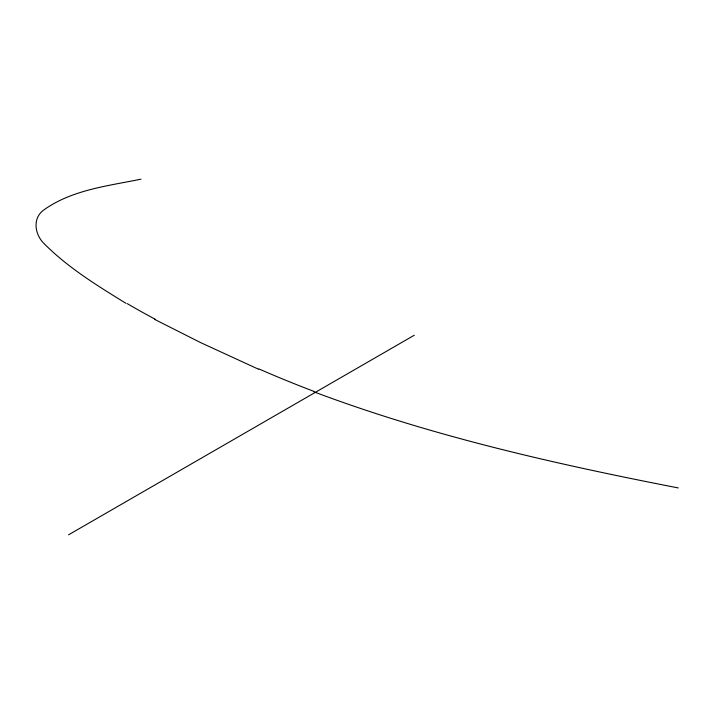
<?xml version="1.0" encoding="UTF-8"?>
<svg xmlns="http://www.w3.org/2000/svg" width="714" height="714" viewBox="0 0 714 714"><rect width="100%" height="100%" fill="white"/><g stroke="black" fill="none" stroke-linecap="round" stroke-linejoin="round"><path stroke-width="1.07" d="M68.553 534.831L414.272 335.232M140.979 179.169C107.984 185.952 72.078 189.781 43.929 209.871C31.862 218.422 34.897 235.209 44.67 244.197C68.473 267.982 97.515 285.778 126.012 303.352M678.3 487.939C555.019 463.93 431.818 436.174 314.035 391.879M258.548 369.236L200.438 342.515L154.519 319.328M155.625 319.461A211.987 33.362 23.3 0 1 127.27 303.628M313.999 391.406A271.186 59.592 22.2 0 1 258.905 368.924"/></g></svg>
